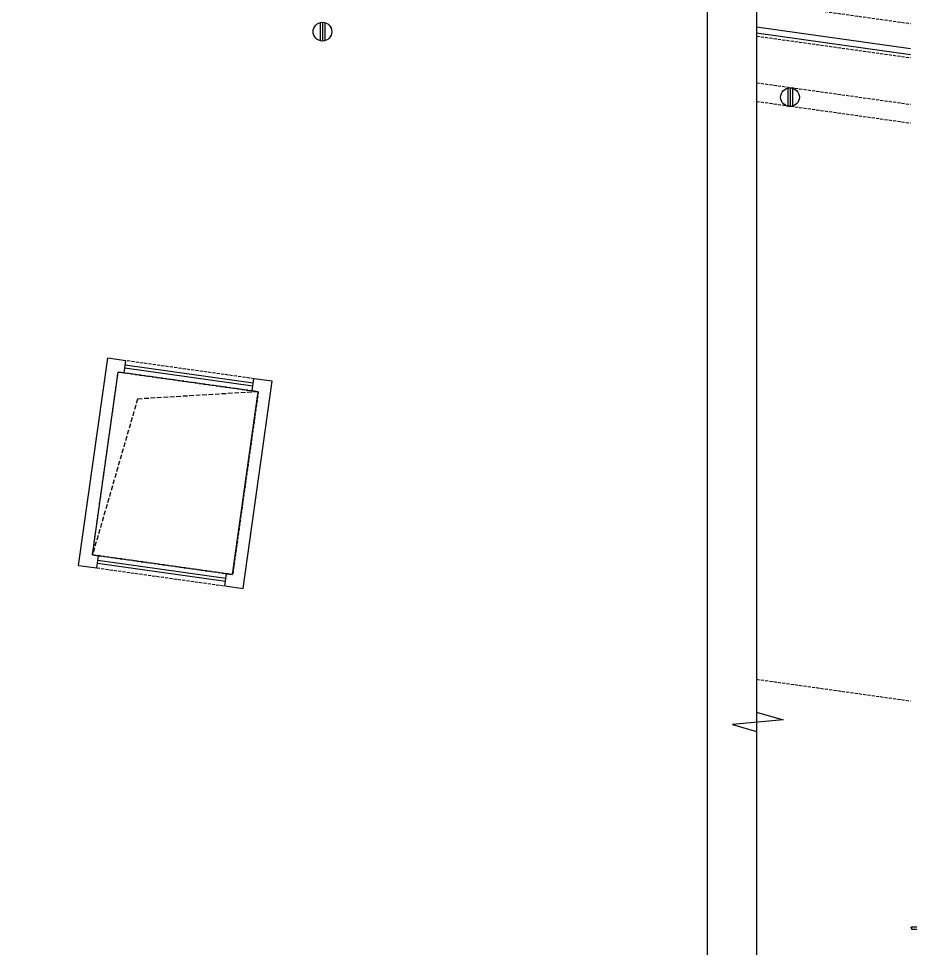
# Model space of a CAD drawing. Header units: millimetres. Extents: x 285006 to 3037698, y -2820855 to 192241.
# Drawn here: x 833963 to 848456, y -57709 to -42600 of the extents above; entities that cross this region are included whole.
import ezdxf
from ezdxf.xclip import XClip

# ---------------------------------------------------------------- set-up
doc = ezdxf.new("R2010")
doc.units = ezdxf.units.MM
doc.header["$XCLIPFRAME"] = 2
doc.linetypes.add('DASH', pattern=[0.35, 0.25, -0.1])
for name, color, linetype in [('1#C-6F$0$0-XREF', 7, 'Continuous'), ('1#C-6F$0$A-WALL', 2, 'Continuous'), ('1#C-6F$0$文字图层', 7, 'Continuous'), ('1#C-6F$0$汇水面积', 3, 'Continuous'), ('4玻璃幕墙', 1, 'Continuous'), ('6铝型材', 8, 'Continuous'), ('COLUMN', 160, 'Continuous'), ('DS-NOTES', 8, 'Continuous'), ('WALL-地台', 8, 'Continuous')]:
    doc.layers.add(name, color=color, linetype=linetype)
doc.layers.add('WALL-1C-6F-1$0$A-WALL-GLAZ', color=142, linetype='Continuous', lineweight=18)

# ---------------------------------------------------------------- blocks, each defined once
blk = doc.blocks.new('WALL-1C-6F-1$0$mullion_____')
at = {"layer": '6铝型材'}
for p, q in [((-36798, -1713), (-36798, -1433)), ((-36798, -1433), (-36758, -1433)), ((-36758, -1713), (-36758, -1433)), ((-36798, -1713), (-36758, -1713)), ((-36778, -1713), (-36778, -1733))]:
    blk.add_line(p, q, dxfattribs=at)
blk = doc.blocks.new('WALL-1C-6F-1')
at = {"layer": '4玻璃幕墙'}
for points in [[(98353235, 18815548), (98374885, 18812505)], [(98353235, 18815447), (98374885, 18812404)]]:
    blk.add_lwpolyline(points, dxfattribs=at)
at = {"layer": 'WALL-地台', "linetype": 'DASH', "ltscale": 200}
blk.add_line((98353235, 18804945), (98374885, 18801902), dxfattribs=at)
for points in [[(98353235, 18815952), (98374885, 18812909)], [(98353235, 18815396), (98374885, 18812354)], [(98353235, 18814639), (98374885, 18811596)], [(98353235, 18814336), (98374885, 18811293)]]:
    blk.add_lwpolyline(points, dxfattribs=at)
at = {"layer": 'WALL-1C-6F-1$0$A-WALL-GLAZ', "lineweight": -3, "rotation": 269.9999995734953}
blk.add_blockref('WALL-1C-6F-1$0$mullion_____', (98376618, 18761434), dxfattribs=at)
blk = doc.blocks.new('1#C-6F$0$DSADSAD')
at = {"layer": '1#C-6F$0$文字图层', "color": 6}
for p, q in [((7943089, -1493991), (7943089, -1494579)), ((7943165, -1493981), (7943165, -1494588)), ((7943241, -1493991), (7943241, -1494579))]:
    blk.add_line(p, q, dxfattribs=at)
blk.add_circle((7943165, -1494285), 304, dxfattribs=at)
blk = doc.blocks.new('DFHRTHRTH')
at = {"layer": 'COLUMN', "linetype": 'Continuous'}
for p, q in [((3254511, 4609128, 0), (3254985, 4612495, 0)), ((3255282, 4612454, 0), (3254985, 4612495, 0)), ((3255254, 4612255, 0), (3255282, 4612454, 0)), ((3254737, 4609299, 0), (3255155, 4612269, 0)), ((3255254, 4612255, 0), (3255155, 4612269, 0)), ((3257333, 4611963, 0), (3257361, 4612161, 0)), ((3257658, 4612119, 0), (3257361, 4612161, 0)), ((3257185, 4608753, 0), (3257658, 4612119, 0)), ((3257015, 4608978, 0), (3257432, 4611949, 0)), ((3257432, 4611949, 0), (3257333, 4611963, 0)), ((3254737, 4609299, 0), (3254836, 4609285, 0)), ((3254808, 4609087, 0), (3254836, 4609285, 0)), ((3254511, 4609128, 0), (3254808, 4609087, 0)), ((3256888, 4608794, 0), (3256916, 4608992, 0)), ((3256916, 4608992, 0), (3257015, 4608978, 0)), ((3256888, 4608794, 0), (3257185, 4608753, 0))]:
    blk.add_line(p, q, dxfattribs=at)

msp = doc.modelspace()

# ---------------------------------------------------------------- linework, layer by layer
at = {"elevation": 0}
msp.add_lwpolyline([(845956.1, -41840.4), (845956.1, -53869.1), (846388.1, -53996.6), (845566.8, -54071.6), (845956.1, -54184), (845956.1, -64760.6)], dxfattribs=at)
at = {"layer": '4玻璃幕墙'}
for p, q in [((837770.4, -48575, 0), (835690.8, -48282.7, 0)), ((837777.4, -48525.5, 0), (835697.8, -48233.2, 0)), ((835245.5, -51451.5, 0), (837325, -51743.8, 0)), ((835252.4, -51402, 0), (837332, -51694.3, 0))]:
    msp.add_line(p, q, dxfattribs=at)
at = {"layer": 'Defpoints', "elevation": 0}
msp.add_lwpolyline([(845156.1, -31242.8), (865505.7, -31242.8), (865505.7, -88921.9), (845156.1, -88921.9)], close=True, dxfattribs=at)
at = {"layer": 'DS-NOTES', "linetype": 'DASH', "ltscale": 300, "elevation": 0}
msp.add_lwpolyline([(837859, -48663.2), (835896.4, -48781.6), (835163.8, -51313.8)], dxfattribs=at)
msp.add_lwpolyline([(837859, -48663.2), (835896.4, -48781.6), (835163.8, -51313.8)], dxfattribs=at)
at = {"layer": 'WALL-地台', "linetype": 'DASH', "ltscale": 200}
for p, q in [((837787.8, -48451.2, 0), (835708.2, -48158.9, 0)), ((837760, -48649.2, 0), (835680.4, -48357, 0)), ((835262.9, -51327.7, 0), (837342.4, -51620, 0)), ((835235, -51525.8, 0), (837314.6, -51818.1, 0))]:
    msp.add_line(p, q, dxfattribs=at)
at = {"layer": 'WALL-地台', "linetype": 'DASH', "ltscale": 200, "elevation": 0}
msp.add_lwpolyline([(835581.4, -48343), (837859, -48663.2), (837441.4, -51634), (835163.8, -51313.8)], close=True, dxfattribs=at)

# ---------------------------------------------------------------- block references
at = {"layer": '1#C-6F$0$0-XREF', "ltscale": 1.5}
ref = msp.add_blockref('WALL-1C-6F-1', (-97526656.2, -18854402, 0), dxfattribs=dict(at, rotation=359.999308722076))
XClip(ref).set_block_clipping_path([(98372385.8231538981, 18767467.007476639), (98391135.4026873261, 18767467.2336917371), (98391134.7242774069, 18823696.4636914618), (98372385.144743979, 18823696.2374763638)])
at = {"layer": '1#C-6F$0$A-WALL'}
msp.add_blockref('DFHRTHRTH', (-2419573.4, -4660612.4), dxfattribs=at)
at = {"layer": '1#C-6F$0$汇水面积', "xscale": 0.4999999999999999, "yscale": 0.4999999999999999, "zscale": 0.4999999999999999, "rotation": 359.999308721688}
for p in [(-3132671.7, 704378.1, 0), (-3125074.1, 703312.8, 0)]:
    msp.add_blockref('1#C-6F$0$DSADSAD', p, dxfattribs=at)

doc.saveas('drawing.dxf')
